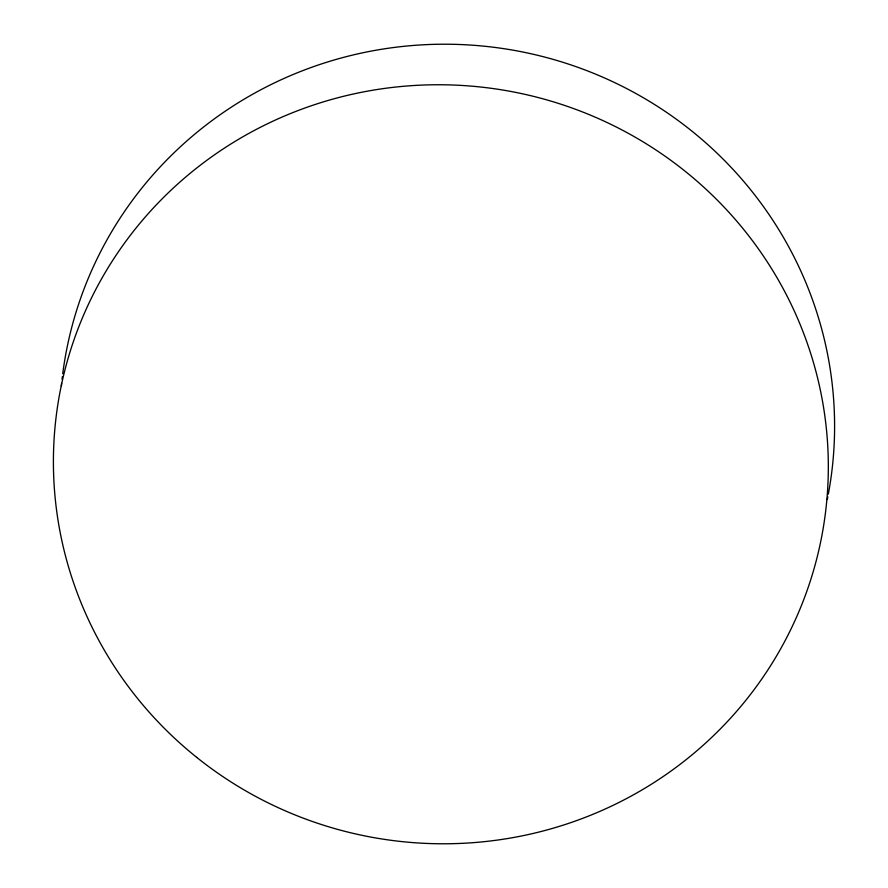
<?xml version="1.0" encoding="UTF-8"?>
<svg xmlns="http://www.w3.org/2000/svg" width="888" height="888" viewBox="0 0 888 888"><rect width="100%" height="100%" fill="white"/><g stroke="black" fill="none" stroke-linecap="round" stroke-linejoin="round"><path stroke-width="1.33" d="M62.726 373.759A387.656 379.32 8.8 0 1 506.082 49.018A387.656 379.32 8.8 0 1 828.338 494.128M827.827 496.836A387.656 379.32 8.8 0 1 827.283 499.544M61.35 386.102A387.656 379.32 8.8 0 1 61.616 383.361M62.06 379.243A387.656 379.32 8.8 0 1 62.382 376.501M196.692 757.364A387.656 379.32 8.8 0 0 823.487 526.517A387.656 379.32 8.8 0 0 302.408 108.924A387.656 379.32 8.8 0 0 196.692 757.364"/></g></svg>
